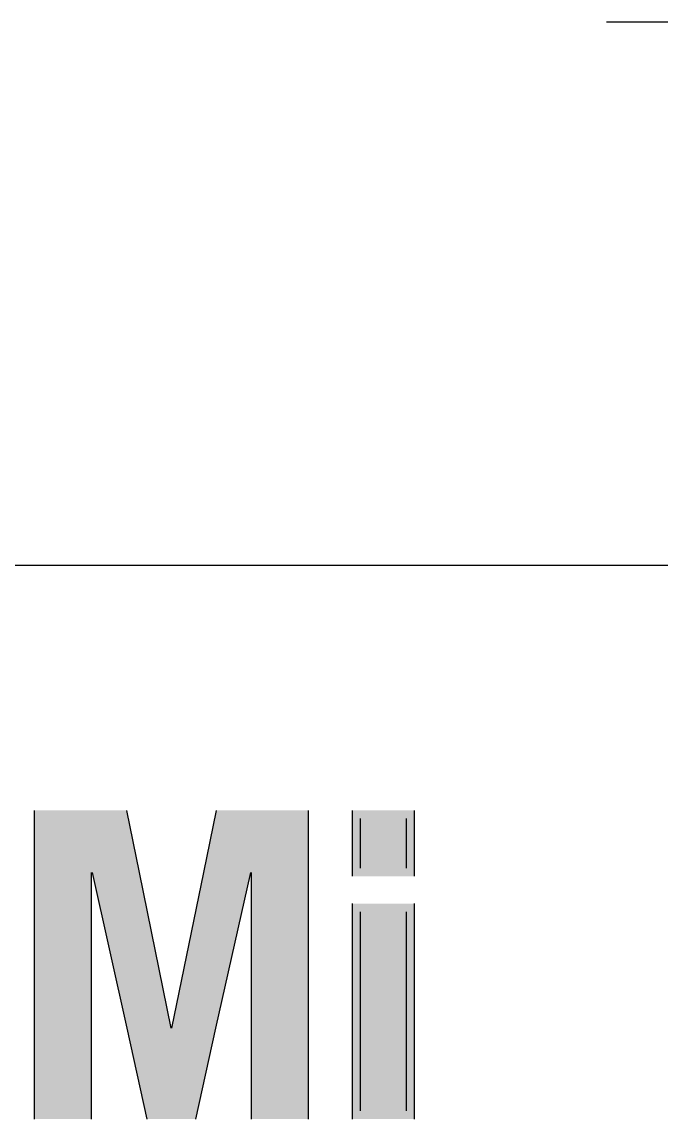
# Model space of a CAD drawing. Extents: x 0 to 143, y 0 to 99.
# Drawn here: x 58.21 to 63.41, y 60.98 to 69.91 of the extents above; entities that cross this region are included whole.
import ezdxf

# ---------------------------------------------------------------- set-up
doc = ezdxf.new("R2010")
doc.units = 0
doc.linetypes.add('CENTER', pattern=[50.8, 31.75, -6.35, 6.35, -6.35])
doc.layers.get('0').update_dxf_attribs({"linetype": 'CONTINUOUS'})
doc.layers.add('CENTER', color=1, linetype='CENTER')

# ---------------------------------------------------------------- blocks, each defined once
blk = doc.blocks.new('*U13')
at = {"color": 7, "linetype": 'CONTINUOUS'}
for p, q in [((60.893, 62.7359), (60.893, 60.9822)), ((61.3998, 62.7359), (61.3998, 60.9822))]:
    blk.add_line(p, q, dxfattribs=at)
blk.add_solid([(60.893, 62.7359), (60.893, 60.9822), (61.3998, 60.9822)], dxfattribs=at)
at = {"color": 7, "linetype": 'CONTINUOUS', "extrusion": (0, 0, -1)}
blk.add_solid([(-60.893, 62.7359), (-61.3998, 62.7359), (-61.3998, 60.9822)], dxfattribs=at)
blk = doc.blocks.new('*U14')
at = {"color": 7, "linetype": 'CONTINUOUS'}
for p, q in [((60.9596, 62.6694), (60.9596, 62.6512)), ((60.9596, 62.6512), (60.9596, 62.5997)), ((60.9596, 62.5997), (60.9596, 62.5198)), ((61.3332, 62.6694), (61.3332, 62.6512)), ((61.3332, 62.6512), (61.3332, 62.5997)), ((61.3332, 62.5997), (61.3332, 62.5198)), ((60.9596, 62.5198), (60.9596, 62.4161)), ((61.3332, 62.5198), (61.3332, 62.4161)), ((60.9596, 62.4161), (60.9596, 62.1565)), ((61.3332, 62.4161), (61.3332, 62.1565)), ((60.9596, 62.1565), (60.9596, 61.859)), ((61.3332, 62.1565), (61.3332, 61.859)), ((60.9596, 61.859), (60.9596, 61.5614)), ((61.3332, 61.859), (61.3332, 61.5614)), ((60.9596, 61.5614), (60.9596, 61.3018)), ((61.3332, 61.5614), (61.3332, 61.3018)), ((60.9596, 61.3018), (60.9596, 61.1981)), ((61.3332, 61.3018), (61.3332, 61.1981)), ((60.9596, 61.1981), (60.9596, 61.1182)), ((61.3332, 61.1981), (61.3332, 61.1182)), ((60.9596, 61.1182), (60.9596, 61.0667)), ((61.3332, 61.1182), (61.3332, 61.0667)), ((60.9596, 61.0667), (60.9596, 61.0485)), ((61.3332, 61.0667), (61.3332, 61.0485))]:
    blk.add_line(p, q, dxfattribs=at)
for points in [[(60.9596, 62.6694), (60.9596, 62.6512), (61.3332, 62.6512)], [(60.9596, 62.6512), (60.9596, 62.5997), (61.3332, 62.5997)], [(60.9596, 62.5997), (60.9596, 62.5198), (61.3332, 62.5198)], [(60.9596, 62.5198), (60.9596, 62.4161), (61.3332, 62.4161)], [(60.9596, 62.4161), (60.9596, 62.1565), (61.3332, 62.1565)], [(60.9596, 62.1565), (60.9596, 61.859), (61.3332, 61.859)], [(60.9596, 61.859), (60.9596, 61.5614), (61.3332, 61.5614)], [(60.9596, 61.5614), (60.9596, 61.3018), (61.3332, 61.3018)], [(60.9596, 61.3018), (60.9596, 61.1981), (61.3332, 61.1981)], [(60.9596, 61.1981), (60.9596, 61.1182), (61.3332, 61.1182)], [(60.9596, 61.1182), (60.9596, 61.0667), (61.3332, 61.0667)], [(60.9596, 61.0667), (60.9596, 61.0485), (61.3332, 61.0485)]]:
    blk.add_solid(points, dxfattribs=at)
at = {"color": 7, "linetype": 'CONTINUOUS', "extrusion": (0, 0, -1)}
for points in [[(-60.9596, 62.6694), (-61.3332, 62.6694), (-61.3332, 62.6512)], [(-60.9596, 62.6512), (-61.3332, 62.6512), (-61.3332, 62.5997)], [(-60.9596, 62.5997), (-61.3332, 62.5997), (-61.3332, 62.5198)], [(-60.9596, 62.5198), (-61.3332, 62.5198), (-61.3332, 62.4161)], [(-60.9596, 62.4161), (-61.3332, 62.4161), (-61.3332, 62.1565)], [(-60.9596, 62.1565), (-61.3332, 62.1565), (-61.3332, 61.859)], [(-60.9596, 61.859), (-61.3332, 61.859), (-61.3332, 61.5614)], [(-60.9596, 61.5614), (-61.3332, 61.5614), (-61.3332, 61.3018)], [(-60.9596, 61.3018), (-61.3332, 61.3018), (-61.3332, 61.1981)], [(-60.9596, 61.1981), (-61.3332, 61.1981), (-61.3332, 61.1182)], [(-60.9596, 61.1182), (-61.3332, 61.1182), (-61.3332, 61.0667)], [(-60.9596, 61.0667), (-61.3332, 61.0667), (-61.3332, 61.0485)]]:
    blk.add_solid(points, dxfattribs=at)
blk = doc.blocks.new('*U15')
at = {"color": 7, "linetype": 'CONTINUOUS'}
for p, q in [((60.893, 63.4945), (60.893, 62.9589)), ((61.3998, 63.4945), (61.3998, 62.9589))]:
    blk.add_line(p, q, dxfattribs=at)
blk.add_solid([(60.893, 63.4945), (60.893, 62.9589), (61.3998, 62.9589)], dxfattribs=at)
at = {"color": 7, "linetype": 'CONTINUOUS', "extrusion": (0, 0, -1)}
blk.add_solid([(-60.893, 63.4945), (-61.3998, 63.4945), (-61.3998, 62.9589)], dxfattribs=at)
blk = doc.blocks.new('*U16')
at = {"color": 7, "linetype": 'CONTINUOUS'}
for p, q in [((60.9596, 63.428), (60.9596, 63.4107)), ((60.9596, 63.4107), (60.9596, 63.3651)), ((61.3332, 63.428), (61.3332, 63.4107)), ((61.3332, 63.4107), (61.3332, 63.3651)), ((60.9596, 63.3651), (60.9596, 63.2267)), ((61.3332, 63.3651), (61.3332, 63.2267)), ((60.9596, 63.2267), (60.9596, 63.0882)), ((61.3332, 63.2267), (61.3332, 63.0882)), ((60.9596, 63.0882), (60.9596, 63.0426)), ((60.9596, 63.0426), (60.9596, 63.0253)), ((61.3332, 63.0882), (61.3332, 63.0426)), ((61.3332, 63.0426), (61.3332, 63.0253))]:
    blk.add_line(p, q, dxfattribs=at)
for points in [[(60.9596, 63.428), (60.9596, 63.4107), (61.3332, 63.4107)], [(60.9596, 63.4107), (60.9596, 63.3651), (61.3332, 63.3651)], [(60.9596, 63.3651), (60.9596, 63.2267), (61.3332, 63.2267)], [(60.9596, 63.2267), (60.9596, 63.0882), (61.3332, 63.0882)], [(60.9596, 63.0882), (60.9596, 63.0426), (61.3332, 63.0426)], [(60.9596, 63.0426), (60.9596, 63.0253), (61.3332, 63.0253)]]:
    blk.add_solid(points, dxfattribs=at)
at = {"color": 7, "linetype": 'CONTINUOUS', "extrusion": (0, 0, -1)}
for points in [[(-60.9596, 63.428), (-61.3332, 63.428), (-61.3332, 63.4107)], [(-60.9596, 63.4107), (-61.3332, 63.4107), (-61.3332, 63.3651)], [(-60.9596, 63.3651), (-61.3332, 63.3651), (-61.3332, 63.2267)], [(-60.9596, 63.2267), (-61.3332, 63.2267), (-61.3332, 63.0882)], [(-60.9596, 63.0882), (-61.3332, 63.0882), (-61.3332, 63.0426)], [(-60.9596, 63.0426), (-61.3332, 63.0426), (-61.3332, 63.0253)]]:
    blk.add_solid(points, dxfattribs=at)
blk = doc.blocks.new('*U19')
at = {"color": 7, "linetype": 'CONTINUOUS'}
for p, q in [((58.3057, 63.4945), (58.3057, 62.9879)), ((59.0587, 63.4945), (59.1613, 62.9879)), ((59.7873, 63.4945), (59.6837, 62.9879)), ((60.5364, 63.4945), (60.5364, 62.9879)), ((58.3057, 62.9879), (58.3057, 60.9822)), ((58.7699, 62.9879), (58.7699, 60.9822)), ((58.7771, 62.9879), (59.0593, 61.7212)), ((59.1613, 62.9879), (59.4178, 61.7212)), ((59.6837, 62.9879), (59.4248, 61.7212)), ((60.0655, 62.9879), (59.7829, 61.7212)), ((60.0723, 62.9879), (60.0723, 60.9822)), ((60.5364, 62.9879), (60.5364, 60.9822)), ((59.0593, 61.7212), (59.2239, 60.9822)), ((59.7829, 61.7212), (59.6181, 60.9822))]:
    blk.add_line(p, q, dxfattribs=at)
for points in [[(58.3057, 63.4945), (58.3057, 62.9879), (59.1613, 62.9879)], [(59.7873, 63.4945), (59.6837, 62.9879), (60.5364, 62.9879)], [(58.3057, 62.9879), (58.3057, 60.9822), (58.7699, 60.9822)], [(58.7771, 62.9879), (59.0593, 61.7212), (59.4178, 61.7212)], [(59.6837, 62.9879), (59.4248, 61.7212), (59.7829, 61.7212)], [(60.0723, 62.9879), (60.0723, 60.9822), (60.5364, 60.9822)], [(59.0593, 61.7212), (59.2239, 60.9822), (59.6181, 60.9822)]]:
    blk.add_solid(points, dxfattribs=at)
at = {"color": 7, "linetype": 'CONTINUOUS', "extrusion": (0, 0, -1)}
for points in [[(-58.3057, 63.4945), (-59.0587, 63.4945), (-59.1613, 62.9879)], [(-59.7873, 63.4945), (-60.5364, 63.4945), (-60.5364, 62.9879)], [(-58.3057, 62.9879), (-58.7699, 62.9879), (-58.7699, 60.9822)], [(-58.7771, 62.9879), (-59.1613, 62.9879), (-59.4178, 61.7212)], [(-59.6837, 62.9879), (-60.0655, 62.9879), (-59.7829, 61.7212)], [(-60.0723, 62.9879), (-60.5364, 62.9879), (-60.5364, 60.9822)], [(-59.0593, 61.7212), (-59.7829, 61.7212), (-59.6181, 60.9822)]]:
    blk.add_solid(points, dxfattribs=at)

msp = doc.modelspace()

# ---------------------------------------------------------------- linework, layer by layer
at = {"color": 7, "linetype": 'CONTINUOUS'}
msp.add_line((43.3595, 65.4907), (65.3595, 65.4907), dxfattribs=at)
at = {"layer": 'CENTER', "color": 1, "linetype": 'CENTER'}
msp.add_line((62.9655, 69.9113), (73.7535, 69.9113), dxfattribs=at)

# ---------------------------------------------------------------- block references
at = {"color": 7, "linetype": 'CONTINUOUS'}
for name in ['*U19', '*U15', '*U16', '*U13', '*U14']:
    msp.add_blockref(name, (0, 0), dxfattribs=at)

doc.saveas('drawing.dxf')
